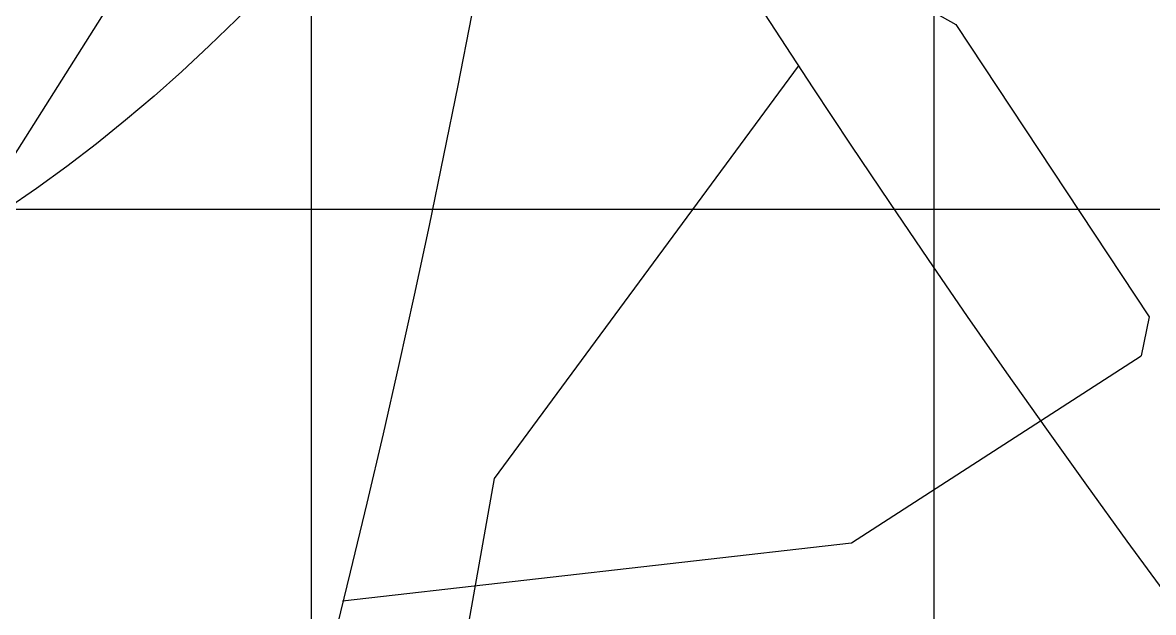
# Model space of a CAD drawing. Extents: x -381 to 213, y -63 to 250.
# Drawn here: x -59.09 to -52.92, y -2.48 to 0.74 of the extents above; entities that cross this region are included whole.
import ezdxf

# ---------------------------------------------------------------- set-up
doc = ezdxf.new("R2010")
doc.units = 0
doc.header["$MEASUREMENT"] = 0
for name, pattern in [('K5LT65535', [0]), ('K5LT_AXLED', [19.5, 15, -1.5, 1.5, -1.5]), ('K5LT_BASIC', [0])]:
    doc.linetypes.add(name, pattern=pattern)
doc.layers.add('Системный слой', color=7, linetype='Continuous')

# ---------------------------------------------------------------- blocks, each defined once
blk = doc.blocks.new('*U')
at = {"layer": 'Системный слой', "color": 30, "linetype": 'K5LT_AXLED'}
for q in [(-54.1167, -7.8208), (-54.1167, -8.3208)]:
    blk.add_line((-54.1167, 5.6792), q, dxfattribs=at)
at = {"layer": 'Системный слой', "color": 5, "linetype": 'K5LT_BASIC'}
for p, q in [((-168.8297, -0.2773), (156.1703, -0.2773)), ((159.1277, -7.5022), (159.0838, -7.7146)), ((159.1277, -7.5022), (159.0838, -7.7146))]:
    blk.add_line(p, q, dxfattribs=at)
for points in [[(155.6535, -4.547), (158.0724, -5.9055), (159.1277, -7.5022)], [(155.6535, -4.547), (158.0724, -5.9055), (159.1277, -7.5022)], [(154.7232, -9.0519), (157.5026, -8.7352), (159.0838, -7.7146)], [(154.7232, -9.0519), (157.5026, -8.7352), (159.0838, -7.7146)], [(41.6591, -28.2371), (39.9983, -30.488), (39.6688, -32.3409)], [(41.6591, -28.2371), (39.9983, -30.488), (39.6688, -32.3409)]]:
    blk.add_lwpolyline(points, dxfattribs=at)
blk = doc.blocks.new('*F')
at = {"layer": 'Системный слой', "color": 5, "linetype": 'K5LT65535'}
for points in [[(57.0839, 15.6923), (54.3565, 42.4875), (52.0598, 44.7843), (7.5606, 44.7843), (6.4123, 41.2435), (6.4123, -18.7321)], [(61.3105, -34.1658), (-32.3451, -34.1205), (-47.0824, -29.0939), (-58.6618, -6.9879), (-60.9585, -2.4901), (-65.0735, -0.3848), (-75.9829, 2.1034), (-86.6053, 2.1034), (-95.8879, 2.1034), (-104.0222, -0.3848), (-108.9984, -5.361), (-114.2618, -13.6867), (-130.2432, -13.6867), (-130.2432, 12.1516), (-51.5802, 12.1516), (-42.0105, -15.9834), (-39.4266, -18.5672), (-35.8858, -20.3855), (-31.8666, -21.5338), (54.835, -21.5338), (57.0839, -19.2849), (57.0839, 15.6923), (64.5961, 15.6923), (64.6218, 7.6219)]]:
    blk.add_lwpolyline(points, dxfattribs=at)
at = {"layer": 'Системный слой', "color": 5, "linetype": 'K5LT_BASIC'}
for centre, radius in [((94.0125, 5.9815), 62.5341), ((94.0125, 5.9815), 62.5341), ((-0.009, -0.1679), 21.15), ((29.0451, 1.3327), 19), ((-0.009, -0.1679), 19.8), ((-0.009, -0.1679), 8.5), ((-0.009, -0.1679), 7.3)]:
    blk.add_circle(centre, radius, dxfattribs=at)
at = {"layer": 'Системный слой'}
blk.add_blockref('*U', (0, 0), dxfattribs=at)
blk.add_blockref('*U', (0, 0), dxfattribs=at)
blk.add_blockref('*U', (0, 0), dxfattribs=at)
blk.add_blockref('*U', (0, 0), dxfattribs=at)
blk.add_blockref('*U', (0, 0), dxfattribs=at)
blk.add_blockref('*U', (0, 0), dxfattribs=at)
blk.add_blockref('*U', (0, 0), dxfattribs=at)
blk.add_blockref('*U', (0, 0), dxfattribs=at)
blk.add_blockref('*U', (0, 0), dxfattribs=at)
blk.add_blockref('*U', (0, 0), dxfattribs=at)
blk.add_blockref('*U', (0, 0), dxfattribs=at)
blk.add_blockref('*U', (0, 0), dxfattribs=at)
blk.add_blockref('*U', (0, 0), dxfattribs=at)
blk.add_blockref('*U', (0, 0), dxfattribs=at)
blk.add_blockref('*U', (0, 0), dxfattribs=at)
blk.add_blockref('*U', (0, 0), dxfattribs=at)
blk.add_blockref('*U', (0, 0), dxfattribs=at)
blk.add_blockref('*U', (0, 0), dxfattribs=at)
blk.add_blockref('*U', (0, 0), dxfattribs=at)
blk.add_blockref('*U', (0, 0), dxfattribs=at)
blk.add_blockref('*U', (0, 0), dxfattribs=at)
blk.add_blockref('*U', (0, 0), dxfattribs=at)
blk.add_blockref('*U', (0, 0), dxfattribs=at)
blk.add_blockref('*U', (0, 0), dxfattribs=at)
blk.add_blockref('*U', (0, 0), dxfattribs=at)
blk.add_blockref('*U', (0, 0), dxfattribs=at)
blk.add_blockref('*U', (0, 0), dxfattribs=at)
blk.add_blockref('*U', (0, 0), dxfattribs=at)
blk.add_blockref('*U', (0, 0), dxfattribs=at)
blk.add_blockref('*U', (0, 0), dxfattribs=at)
blk.add_blockref('*U', (0, 0), dxfattribs=at)
blk.add_blockref('*U', (0, 0), dxfattribs=at)
blk.add_blockref('*U', (0, 0), dxfattribs=at)
blk.add_blockref('*U', (0, 0), dxfattribs=at)
blk.add_blockref('*U', (0, 0), dxfattribs=at)
blk.add_blockref('*U', (0, 0), dxfattribs=at)
blk.add_blockref('*U', (0, 0), dxfattribs=at)
blk.add_blockref('*U', (0, 0), dxfattribs=at)
blk.add_blockref('*U', (0, 0), dxfattribs=at)
blk.add_blockref('*U', (0, 0), dxfattribs=at)
blk.add_blockref('*U', (0, 0), dxfattribs=at)
blk.add_blockref('*U', (0, 0), dxfattribs=at)
blk.add_blockref('*U', (0, 0), dxfattribs=at)
blk.add_blockref('*U', (0, 0), dxfattribs=at)
blk.add_blockref('*U', (0, 0), dxfattribs=at)
blk.add_blockref('*U', (0, 0), dxfattribs=at)
blk.add_blockref('*U', (0, 0), dxfattribs=at)
blk.add_blockref('*U', (0, 0), dxfattribs=at)
blk.add_blockref('*U', (0, 0), dxfattribs=at)
blk.add_blockref('*U', (0, 0), dxfattribs=at)
blk.add_blockref('*U', (0, 0), dxfattribs=at)
blk.add_blockref('*U', (0, 0), dxfattribs=at)
blk.add_blockref('*U', (0, 0), dxfattribs=at)
blk.add_blockref('*U', (0, 0), dxfattribs=at)
blk.add_blockref('*U', (0, 0), dxfattribs=at)
blk.add_blockref('*U', (0, 0), dxfattribs=at)
blk.add_blockref('*U', (0, 0), dxfattribs=at)
blk.add_blockref('*U', (0, 0), dxfattribs=at)
blk.add_blockref('*U', (0, 0), dxfattribs=at)
blk.add_blockref('*U', (0, 0), dxfattribs=at)
blk.add_blockref('*U', (0, 0), dxfattribs=at)
blk.add_blockref('*U', (0, 0), dxfattribs=at)
blk.add_blockref('*U', (0, 0), dxfattribs=at)
blk.add_blockref('*U', (0, 0), dxfattribs=at)
blk.add_blockref('*U', (0, 0), dxfattribs=at)
blk.add_blockref('*U', (0, 0), dxfattribs=at)
blk.add_blockref('*U', (0, 0), dxfattribs=at)
blk.add_blockref('*U', (0, 0), dxfattribs=at)
blk.add_blockref('*U', (0, 0), dxfattribs=at)
blk.add_blockref('*U', (0, 0), dxfattribs=at)
blk.add_blockref('*U', (0, 0), dxfattribs=at)
blk.add_blockref('*U', (0, 0), dxfattribs=at)
blk.add_blockref('*U', (0, 0), dxfattribs=at)
blk.add_blockref('*U', (0, 0), dxfattribs=at)
blk.add_blockref('*U', (0, 0), dxfattribs=at)
blk.add_blockref('*U', (0, 0), dxfattribs=at)
blk.add_blockref('*U', (0, 0), dxfattribs=at)
blk.add_blockref('*U', (0, 0), dxfattribs=at)
blk.add_blockref('*U', (0, 0), dxfattribs=at)
blk.add_blockref('*U', (0, 0), dxfattribs=at)
blk.add_blockref('*U', (0, 0), dxfattribs=at)
blk.add_blockref('*U', (0, 0), dxfattribs=at)
blk.add_blockref('*U', (0, 0), dxfattribs=at)
blk.add_blockref('*U', (0, 0), dxfattribs=at)
blk.add_blockref('*U', (0, 0), dxfattribs=at)
blk.add_blockref('*U', (0, 0), dxfattribs=at)
blk.add_blockref('*U', (0, 0), dxfattribs=at)
blk.add_blockref('*U', (0, 0), dxfattribs=at)
blk.add_blockref('*U', (0, 0), dxfattribs=at)
blk.add_blockref('*U', (0, 0), dxfattribs=at)
blk.add_blockref('*U', (0, 0), dxfattribs=at)
blk.add_blockref('*U', (0, 0), dxfattribs=at)
blk.add_blockref('*U', (0, 0), dxfattribs=at)
blk.add_blockref('*U', (0, 0), dxfattribs=at)
blk.add_blockref('*U', (0, 0), dxfattribs=at)
blk.add_blockref('*U', (0, 0), dxfattribs=at)
blk.add_blockref('*U', (0, 0), dxfattribs=at)
blk.add_blockref('*U', (0, 0), dxfattribs=at)
blk.add_blockref('*U', (0, 0), dxfattribs=at)
blk.add_blockref('*U', (0, 0), dxfattribs=at)
blk.add_blockref('*U', (0, 0), dxfattribs=at)
blk.add_blockref('*U', (0, 0), dxfattribs=at)
blk.add_blockref('*U', (0, 0), dxfattribs=at)
blk.add_blockref('*U', (0, 0), dxfattribs=at)
blk.add_blockref('*U', (0, 0), dxfattribs=at)
blk.add_blockref('*U', (0, 0), dxfattribs=at)
blk.add_blockref('*U', (0, 0), dxfattribs=at)
blk.add_blockref('*U', (0, 0), dxfattribs=at)
blk.add_blockref('*U', (0, 0), dxfattribs=at)
blk.add_blockref('*U', (0, 0), dxfattribs=at)
blk.add_blockref('*U', (0, 0), dxfattribs=at)
blk.add_blockref('*U', (0, 0), dxfattribs=at)
blk.add_blockref('*U', (0, 0), dxfattribs=at)
blk.add_blockref('*U', (0, 0), dxfattribs=at)
blk.add_blockref('*U', (0, 0), dxfattribs=at)
blk.add_blockref('*U', (0, 0), dxfattribs=at)
blk.add_blockref('*U', (0, 0), dxfattribs=at)
blk.add_blockref('*U', (0, 0), dxfattribs=at)
blk.add_blockref('*U', (0, 0), dxfattribs=at)
blk.add_blockref('*U', (0, 0), dxfattribs=at)
blk.add_blockref('*U', (0, 0), dxfattribs=at)
blk.add_blockref('*U', (0, 0), dxfattribs=at)
blk.add_blockref('*U', (0, 0), dxfattribs=at)
blk.add_blockref('*U', (0, 0), dxfattribs=at)
blk.add_blockref('*U', (0, 0), dxfattribs=at)
blk.add_blockref('*U', (0, 0), dxfattribs=at)
blk.add_blockref('*U', (0, 0), dxfattribs=at)
blk.add_blockref('*U', (0, 0), dxfattribs=at)
blk.add_blockref('*U', (0, 0), dxfattribs=at)
blk.add_blockref('*U', (0, 0), dxfattribs=at)
blk.add_blockref('*U', (0, 0), dxfattribs=at)
blk.add_blockref('*U', (0, 0), dxfattribs=at)
blk.add_blockref('*U', (0, 0), dxfattribs=at)
blk.add_blockref('*U', (0, 0), dxfattribs=at)
blk.add_blockref('*U', (0, 0), dxfattribs=at)
blk.add_blockref('*U', (0, 0), dxfattribs=at)
blk.add_blockref('*U', (0, 0), dxfattribs=at)
blk.add_blockref('*U', (0, 0), dxfattribs=at)
blk.add_blockref('*U', (0, 0), dxfattribs=at)
blk.add_blockref('*U', (0, 0), dxfattribs=at)
blk.add_blockref('*U', (0, 0), dxfattribs=at)
blk.add_blockref('*U', (0, 0), dxfattribs=at)
blk.add_blockref('*U', (0, 0), dxfattribs=at)
blk.add_blockref('*U', (0, 0), dxfattribs=at)
blk.add_blockref('*U', (0, 0), dxfattribs=at)
blk.add_blockref('*U', (0, 0), dxfattribs=at)
blk.add_blockref('*U', (0, 0), dxfattribs=at)
blk.add_blockref('*U', (0, 0), dxfattribs=at)
blk.add_blockref('*U', (0, 0), dxfattribs=at)
blk.add_blockref('*U', (0, 0), dxfattribs=at)
blk.add_blockref('*U', (0, 0), dxfattribs=at)
blk.add_blockref('*U', (0, 0), dxfattribs=at)
blk.add_blockref('*U', (0, 0), dxfattribs=at)
blk.add_blockref('*U', (0, 0), dxfattribs=at)
blk.add_blockref('*U', (0, 0), dxfattribs=at)
blk.add_blockref('*U', (0, 0), dxfattribs=at)
blk.add_blockref('*U', (0, 0), dxfattribs=at)
blk.add_blockref('*U', (0, 0), dxfattribs=at)
blk.add_blockref('*U', (0, 0), dxfattribs=at)
blk.add_blockref('*U', (0, 0), dxfattribs=at)
blk.add_blockref('*U', (0, 0), dxfattribs=at)
blk.add_blockref('*U', (0, 0), dxfattribs=at)
blk.add_blockref('*U', (0, 0), dxfattribs=at)
blk.add_blockref('*U', (0, 0), dxfattribs=at)
blk.add_blockref('*U', (0, 0), dxfattribs=at)
blk.add_blockref('*U', (0, 0), dxfattribs=at)
blk.add_blockref('*U', (0, 0), dxfattribs=at)
blk.add_blockref('*U', (0, 0), dxfattribs=at)
blk.add_blockref('*U', (0, 0), dxfattribs=at)
blk.add_blockref('*U', (0, 0), dxfattribs=at)
blk.add_blockref('*U', (0, 0), dxfattribs=at)
blk.add_blockref('*U', (0, 0), dxfattribs=at)
blk.add_blockref('*U', (0, 0), dxfattribs=at)
blk.add_blockref('*U', (0, 0), dxfattribs=at)
blk.add_blockref('*U', (0, 0), dxfattribs=at)
blk.add_blockref('*U', (0, 0), dxfattribs=at)
blk.add_blockref('*U', (0, 0), dxfattribs=at)
blk.add_blockref('*U', (0, 0), dxfattribs=at)
blk.add_blockref('*U', (0, 0), dxfattribs=at)
blk.add_blockref('*U', (0, 0), dxfattribs=at)
blk.add_blockref('*U', (0, 0), dxfattribs=at)
blk.add_blockref('*U', (0, 0), dxfattribs=at)
blk.add_blockref('*U', (0, 0), dxfattribs=at)
blk.add_blockref('*U', (0, 0), dxfattribs=at)
blk.add_blockref('*U', (0, 0), dxfattribs=at)
blk.add_blockref('*U', (0, 0), dxfattribs=at)
blk.add_blockref('*U', (0, 0), dxfattribs=at)
blk.add_blockref('*U', (0, 0), dxfattribs=at)
blk.add_blockref('*U', (0, 0), dxfattribs=at)
blk.add_blockref('*U', (0, 0), dxfattribs=at)
blk.add_blockref('*U', (0, 0), dxfattribs=at)
blk.add_blockref('*U', (0, 0), dxfattribs=at)
blk.add_blockref('*U', (0, 0), dxfattribs=at)
blk.add_blockref('*U', (0, 0), dxfattribs=at)
blk.add_blockref('*U', (0, 0), dxfattribs=at)
blk.add_blockref('*U', (0, 0), dxfattribs=at)
blk.add_blockref('*U', (0, 0), dxfattribs=at)
blk.add_blockref('*U', (0, 0), dxfattribs=at)
blk.add_blockref('*U', (0, 0), dxfattribs=at)
blk.add_blockref('*U', (0, 0), dxfattribs=at)
blk.add_blockref('*U', (0, 0), dxfattribs=at)
blk.add_blockref('*U', (0, 0), dxfattribs=at)
blk.add_blockref('*U', (0, 0), dxfattribs=at)
blk.add_blockref('*U', (0, 0), dxfattribs=at)
blk.add_blockref('*U', (0, 0), dxfattribs=at)
blk.add_blockref('*U', (0, 0), dxfattribs=at)
blk.add_blockref('*U', (0, 0), dxfattribs=at)

msp = doc.modelspace()

# ---------------------------------------------------------------- block references
at = {"layer": 'Системный слой'}
for name, p in [('*F', (-96.5151, 28.7405)), ('*F', (-63.9267, 6.9347)), ('*F', (50.8279, 6.9091)), ('*F', (-212.0681, 6.6367)), ('*U', (0, 0)), ('*U', (0, 0)), ('*U', (0, 0)), ('*U', (0, 0)), ('*U', (0, 0)), ('*U', (0, 0)), ('*U', (0, 0)), ('*U', (0, 0)), ('*U', (0, 0)), ('*U', (0, 0)), ('*U', (0, 0)), ('*U', (0, 0)), ('*U', (0, 0)), ('*U', (0, 0))]:
    msp.add_blockref(name, p, dxfattribs=at)

doc.saveas('drawing.dxf')
